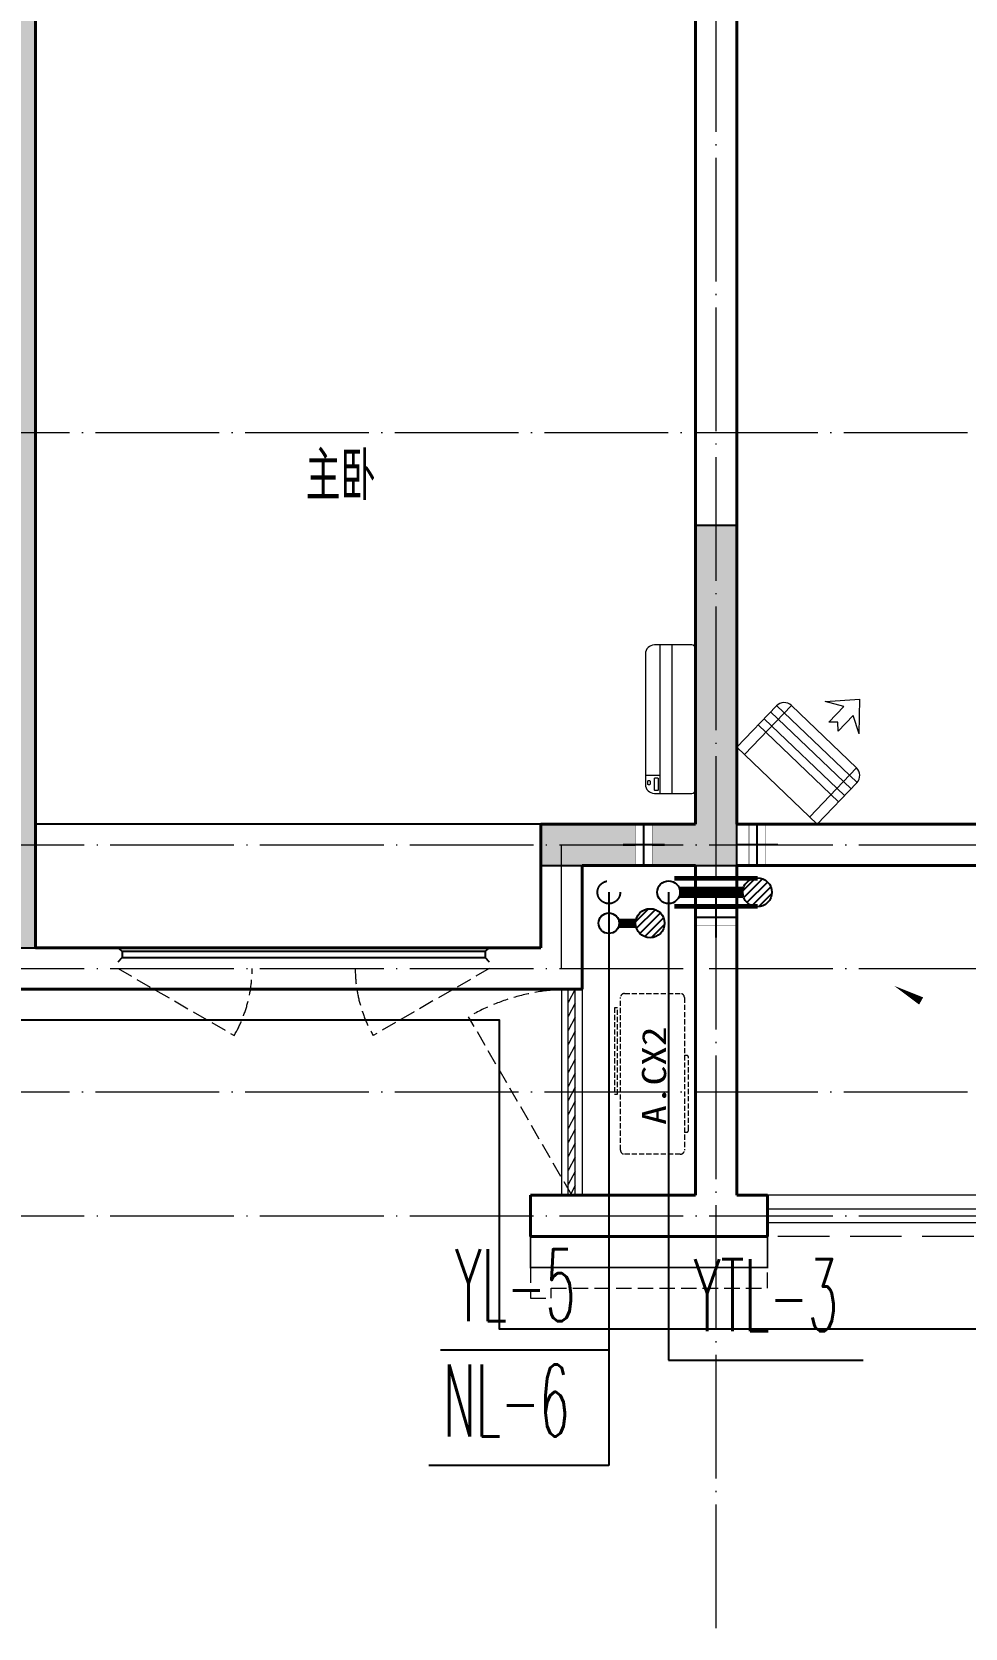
# Model space of a CAD drawing. Extents: x 27938 to 1042331, y -235042 to 1535213.
# Drawn here: x 706899 to 711424, y 517240 to 524985 of the extents above; entities that cross this region are included whole.
import ezdxf

# ---------------------------------------------------------------- set-up
doc = ezdxf.new("R2010")
doc.units = 0
doc.header["$LTSCALE"] = 1000
doc.header["$MEASUREMENT"] = 0
doc.linetypes.add('DASH', pattern=[0.35, 0.25, -0.1])
doc.linetypes.add('DOTE', pattern=[2.42, 2, -0.2, 0.02, -0.2])
for name, color, linetype in [('$RECOVER_210609100354-0', 7, 'Continuous'), ('3-栏杆1', 135, 'Continuous'), ('3.5方案汇报，与郭总、侯月琴确定户型_t8$0$2020.03.04 -1安徽标准化洋房户型(UA）_t8_t8$0$看线', 154, 'Continuous'), ('COLUMN', 9, 'Continuous'), ('DIM_凝结', 3, 'Continuous'), ('DIM_阳台', 132, 'Continuous'), ('DIM_雨水', 3, 'Continuous'), ('EQUIP_地漏', 7, 'Continuous'), ('PIPE-凝结', 150, 'N'), ('PIPE-阳台', 132, 'YT'), ('PUB_TEXT', 4, 'Continuous'), ('VALVE_不分区给水', 7, 'Continuous'), ('VPIPE-凝结', 150, 'Continuous'), ('VPIPE-阳台', 132, 'YT'), ('VPIPE-雨水', 4, 'DASH'), ('保温', 6, 'Continuous'), ('机电标识类', 1, 'Continuous'), ('看线', 251, 'Continuous')]:
    doc.layers.add(name, color=color, linetype=linetype)
for name, color, linetype, lineweight in [('DOTE', 19, 'DOTE', 9), ('PUB_HATCH', 8, 'Continuous', 9), ('WALL', 9, 'Continuous', 40), ('WINDOW', 8, 'Continuous', 15), ('平面-排水沟', 86, 'Continuous', 15), ('平面-栏杆', 135, 'Continuous', 15), ('平面-看线', 45, 'Continuous', 15), ('平面-空调室内机', 176, 'Continuous', 9), ('平面-空调预留孔', 173, 'Continuous', 15), ('空调', 76, 'Continuous', 13)]:
    doc.layers.add(name, color=color, linetype=linetype, lineweight=lineweight)
doc.styles.add('_TWT_SERIAL', font='simplex.shx', dxfattribs={"width": 0.6, "oblique": 10, "height": 3, "bigfont": 'aadri.shx'})
doc.styles.get("Standard").update_dxf_attribs({"font": 'gbenor.shx', "bigfont": 'gbcbig.shx'})
doc.styles.add('黑体', font='simhei.ttf')
doc.linetypes.add('N', pattern='A,3,-0.2,["N",Standard,S=0.25,R=0,X=-0.1,Y=-0.115],-0.2', length=3.4)
doc.linetypes.add('YT', pattern='A,3,-0.2,["YT",Standard,S=0.25,R=0,X=-0.1,Y=-0.115],-0.35', length=3.55)

# ---------------------------------------------------------------- blocks, each defined once
blk = doc.blocks.new('GFDGDGRDGRDG')
at = {"layer": 'DOTE', "linetype": 'DOTE', "ltscale": 0.3}
for p, q in [((603393.7, 360558.3), (603393.7, 368758.3)), ((626393.7, 366358.3), (573593.7, 366358.3)), ((573593.7, 364358.3), (626393.7, 364358.3)), ((602643.7, 363758.3), (602643.7, 364358.3)), ((573593.7, 363758.3), (626393.7, 363758.3)), ((626393.7, 363158.3), (573593.7, 363158.3)), ((573593.7, 362558.3), (626393.7, 362558.3))]:
    blk.add_line(p, q, dxfattribs=at)
blk = doc.blocks.new('HFHFHFHFTF')
at = {"layer": 'PUB_HATCH'}
blk.add_hatch(color=256, dxfattribs=at).paths.add_polyline_path([(564216.6, 366523.7), (564216.6, 368173.7), (564016.6, 368173.7), (564016.6, 366723.7), (563266.6, 366723.7), (563266.6, 366523.7)])
at = {"layer": 'COLUMN', "color": 8}
for p, q in [((564216.6, 368173.7), (564016.6, 368173.7)), ((564016.6, 368173.7), (564016.6, 366723.7)), ((564216.6, 366523.7), (564216.6, 368173.7)), ((564016.6, 366723.7), (563266.6, 366723.7)), ((563266.6, 366723.7), (563266.6, 366523.7)), ((563266.6, 366523.7), (564216.6, 366523.7))]:
    blk.add_line(p, q, dxfattribs=at)
blk = doc.blocks.new('DSFDS')
at = {"layer": '3-栏杆1', "color": 0}
for p, q in [((490702.7, 517230.7), (490682.5, 517248.5)), ((490682.5, 517248.5), (490702.7, 517230.7)), ((490682.5, 517181.5), (490702.7, 517201.4)), ((492462.2, 517230.6), (490702.7, 517230.7)), ((490702.7, 517230.7), (490702.7, 517201.4)), ((490702.7, 517201.4), (492462.2, 517201.3)), ((492462.2, 517230.7), (492482.5, 517248.5)), ((492482.5, 517248.5), (492462.2, 517230.7)), ((492462.2, 517230.7), (492462.2, 517201.4)), ((492462.2, 517201.4), (492482.5, 517181.5)), ((492482.5, 517181.5), (492462.2, 517201.4))]:
    blk.add_line(p, q, dxfattribs=at)
blk = doc.blocks.new('dongkong')
at = {"color": 0}
blk.add_wipeout([(-603756, 210771), (-603756, 210570.8), (-603836, 210570.8), (-603836, 210771)], dxfattribs=at)
at = {"layer": '机电标识类', "color": 0, "linetype": 'DASH', "ltscale": 400}
for p, q in [((-603796, 210771), (-603796, 210570.8)), ((-603896, 210670.7), (-603696, 210670.7))]:
    blk.add_line(p, q, dxfattribs=at)
at = {"layer": '空调', "color": 0, "linetype": 'DASH', "const_width": 2}
blk.add_lwpolyline([(-603756, 210771), (-603756, 210570.8), (-603836, 210570.8), (-603836, 210771)], close=True, dxfattribs=at)
blk = doc.blocks.new('ferre')
at = {"layer": '平面-空调预留孔', "color": 0, "linetype": 'DASH', "ltscale": 0.1}
for p, q in [((93392.7, 115403.5), (93392.7, 115393.5)), ((93765.6, 115393.5), (93765.6, 115403.5)), ((93402.7, 115383.5), (93755.6, 115383.5))]:
    blk.add_line(p, q, dxfattribs=at)
blk.add_lwpolyline([(94045.9, 115403.5), (93305.9, 115403.5, -0.414214), (93285.9, 115423.5), (93285.9, 115693.5, -0.414214), (93305.9, 115713.5), (94045.9, 115713.5, -0.414214), (94065.9, 115693.5), (94065.9, 115423.5, -0.414214)], format="xyb", close=True, dxfattribs=at)
blk.add_lwpolyline([(93996.7, 115742.6), (93576.8, 115742.6), (93576.8, 115727.5), (93996.7, 115727.5)], close=True, dxfattribs=at)
for centre, start, end in [((93402.7, 115393.5), 180, 270), ((93755.6, 115393.5), 270, 0)]:
    blk.add_arc(centre, 10, start, end, dxfattribs=at)
at = {"layer": '平面-空调预留孔', "color": 0, "linetype": 'DASH', "ltscale": 0.1, "style": '黑体', "width": 1.2}
blk.add_text('A.CX2', height=117.05, dxfattribs=at).set_placement((93428.3, 115492.1))
blk = doc.blocks.new('fergve')
at = {"layer": '平面-空调预留孔', "color": 8, "linetype": 'DASH', "ltscale": 0.1}
blk.add_blockref('ferre', (25670, -60415.8), dxfattribs=at)
blk = doc.blocks.new('A$C001338C2')
at = {"color": 0}
for p, q in [((845, 303.6), (55, 303.6)), ((109.1, 214.8), (109.1, 303.6)), ((0, 248.6), (0, 22)), ((900, 22), (900, 248.6)), ((22, 0), (878, 0))]:
    blk.add_line(p, q, dxfattribs=at)
at = {"color": 0, "lineweight": 5}
for p, q in [((900, 214.8), (0, 214.8)), ((900, 143.2), (0, 143.2))]:
    blk.add_line(p, q, dxfattribs=at)
at = {"color": 0}
for points in [[(89.2, 226.4), (22.2, 226.4, -0.414214), (16.7, 231.9), (16.7, 243.1, -0.414214), (22.2, 248.6), (89.2, 248.6, -0.414214), (94.7, 243.1), (94.7, 231.9, -0.414214)], [(73.1, 275), (56.8, 275, -0.414214), (51.3, 280.5), (51.3, 283.4, -0.414214), (56.8, 288.9), (73.1, 288.9, -0.414214), (78.6, 283.4), (78.6, 280.5, -0.414214)]]:
    blk.add_lwpolyline(points, format="xyb", close=True, dxfattribs=at)
for centre, radius, start, end in [((55, 248.6), 55, 90, 180), ((845, 248.6), 55, 360, 90), ((22, 22), 22, 180, 270), ((878, 22), 22, 270, 360)]:
    blk.add_arc(centre, radius, start, end, dxfattribs=at)
blk = doc.blocks.new('dasdasf1sa2f31as32f')
at = {"color": 0}
for p, q in [((-116, 585.6), (43.3, 640.5)), ((82.7, 476.6), (43.3, 640.5)), ((-22.8, 585.5), (-116, 585.6)), ((-22.8, 585.5), (-73.4, 493.2)), ((32.4, 555.1), (-18.1, 462.9)), ((82.7, 476.6), (32.4, 555.1)), ((-473.5, 259.7), (-339.5, 504)), ((-269.8, 524.3), (-427.7, 236.5)), ((114.7, 208.4), (-359.1, 468.2)), ((134.6, 245.5), (-338.8, 505.1)), ((-269.8, 524.3), (113.7, 314)), ((-31.3, 504.4), (-73.4, 493.2)), ((-18.1, 462.9), (-31.3, 504.4)), ((72.3, 131.9), (-401.1, 391.6)), ((92.6, 168.8), (-380.9, 428.5)), ((113.7, 314), (-44.2, 26.2)), ((0, 0), (-473.5, 259.7)), ((134, 244.4), (0, 0))]:
    blk.add_line(p, q, dxfattribs=at)
for centre, start, end in [((-294.5, 479.4), 61.25933, 151.25933), ((89, 269), 331.25933, 61.25933)]:
    blk.add_arc(centre, 51.3, start, end, dxfattribs=at)
blk = doc.blocks.new('A$C04040EB5')
at = {"layer": '保温', "linetype": 'ByBlock', "ltscale": 10}
h = blk.add_hatch(dxfattribs=at)
h.set_pattern_fill('AR-HBONE', color=251, scale=55)
h.set_pattern_definition([(45, (-445516.58, -596848.81), (0, 47.4157523), [100.584, -33.528]), (135, (-445492.87, -596825.102), (3e-15, 47.4157523), [100.584, -33.528])])
edge = h.paths.add_edge_path()
edge.add_line((200, 5000), (200, 7500))
edge.add_line((200, 7500), (0, 7500))
edge.add_line((0, 7500), (0, 5000))
edge.add_line((0, 5000), (200, 5000))
h = blk.add_hatch(dxfattribs=at)
h.set_pattern_fill('AR-HBONE', color=251, scale=55)
h.set_pattern_definition([(45, (-445516.58, -596848.81), (0, 47.4157523), [100.584, -33.528]), (135, (-445492.87, -596825.102), (3e-15, 47.4157523), [100.584, -33.528])])
edge = h.paths.add_edge_path()
edge.add_line((900, 4800), (900, 5000))
edge.add_line((900, 5000), (-700, 5000))
edge.add_line((-700, 5000), (-700, 4800))
edge.add_line((-700, 4800), (900, 4800))
at = {"layer": '保温', "linetype": 'Continuous', "ltscale": 10}
h = blk.add_hatch(dxfattribs=at)
h.set_pattern_fill('HEX', color=251, scale=10, angle=90, style=0)
h.set_pattern_definition([(90, (-503782.47, -516048.461), (-16.49778, 1e-15), [9.525, -19.05]), (210, (-503782.47, -516048.461), (8.24889, -14.2874966), [9.525, -19.05]), (150, (-503782.47, -516038.936), (-8.24889, -14.2874966), [9.525, -19.05])])
edge = h.paths.add_edge_path()
edge.add_line((200, 4800), (0, 4800))
edge.add_line((0, 4800), (0.1, 0))
edge.add_line((0.1, 0), (200.1, 0))
edge.add_line((200.1, 0), (200, 4800))
at = {"layer": '保温', "color": 251, "linetype": 'ByBlock', "ltscale": 10}
for p, q in [((0, 7500), (200, 7500)), ((0, 4800), (200, 4800)), ((0, 0), (200, 0))]:
    blk.add_line(p, q, dxfattribs=at)
blk = doc.blocks.new('$WINLIB2D$00000039')
at = {"color": 0}
for points in [[(-0.5, 0.5), (-0.5, -0.5)], [(0.5, 0.5), (-0.5, 0.5)], [(0.5, -0.5), (0.5, 0.5)], [(-0.5, 0.1667), (0.5, 0.1667)], [(-0.3839, -0.1667), (-0.448, 0.1667)], [(-0.3159, -0.1667), (-0.38, 0.1667)], [(-0.2479, -0.1667), (-0.312, 0.1667)], [(-0.1799, -0.1667), (-0.244, 0.1667)], [(-0.1119, -0.1667), (-0.176, 0.1667)], [(-0.0439, -0.1667), (-0.108, 0.1667)], [(0.0241, -0.1667), (-0.04, 0.1667)], [(0.0921, -0.1667), (0.028, 0.1667)], [(0.16, -0.1667), (0.0959, 0.1667)], [(0.228, -0.1667), (0.1639, 0.1667)], [(0.296, -0.1667), (0.2319, 0.1667)], [(0.364, -0.1667), (0.2999, 0.1667)], [(0.432, -0.1667), (0.3679, 0.1667)], [(0.5, -0.1667), (0.4359, 0.1667)], [(-0.4519, -0.1667), (-0.5, 0.0836)], [(-0.5, -0.1667), (0.5, -0.1667)], [(0.5, -0.5), (-0.5, -0.5)]]:
    blk.add_lwpolyline(points, dxfattribs=at)
blk = doc.blocks.new('$TwtSys$00000141')
for p, q in [((-141, 12), (-15, 138)), ((-141, 12), (-15, 138)), ((-131, -53), (53, 131)), ((-131, -53), (53, 131)), ((-100, -100), (100, 100)), ((-100, -100), (100, 100)), ((-49, -131), (131, 49)), ((-49, -131), (131, 49)), ((17, -138), (138, -17)), ((17, -138), (138, -17))]:
    blk.add_line(p, q)
blk.add_circle((0, 0), 141)
blk.add_circle((0, 0), 141)
blk = doc.blocks.new('$VALVE$00000533')
at = {"ltscale": 0.5, "const_width": 25}
for points in [[(-225, 75), (225, 75)], [(-225, -75), (225, -75)]]:
    blk.add_lwpolyline(points, dxfattribs=at)

msp = doc.modelspace()

# ---------------------------------------------------------------- linework, layer by layer
at = {"layer": '$RECOVER_210609100354-0', "color": 8, "const_width": 8}
msp.add_lwpolyline([(709316.6, 519140.4), (709316.6, 518990.4), (710466.6, 518990.4), (710466.6, 519140.4)], dxfattribs=at)
at = {"layer": '3.5方案汇报，与郭总、侯月琴确定户型_t8$0$2020.03.04 -1安徽标准化洋房户型(UA）_t8_t8$0$看线', "color": 8, "ltscale": 10}
msp.add_lwpolyline([(709366.6, 521140.4), (706916.6, 521140.4)], dxfattribs=at)
at = {"layer": 'DIM_凝结'}
for p, q in [((709696.6, 520660.4), (709696.6, 518029.7)), ((709696.6, 518029.7), (708822.9, 518029.7))]:
    msp.add_line(p, q, dxfattribs=at)
at = {"layer": 'DIM_阳台'}
for p, q in [((709986.6, 520810.4), (709986.6, 518540.4)), ((709986.6, 518540.4), (710930.8, 518540.4))]:
    msp.add_line(p, q, dxfattribs=at)
at = {"layer": 'DIM_雨水'}
for p, q in [((709696.6, 520810.4), (709696.6, 518588.8)), ((709696.6, 518588.8), (708880.9, 518588.8))]:
    msp.add_line(p, q, dxfattribs=at)
at = {"layer": 'PIPE-凝结', "const_width": 45}
msp.add_lwpolyline([(709746.6, 520660.4), (709826.1, 520660.4)], dxfattribs=at)
at = {"layer": 'VPIPE-凝结'}
msp.add_circle((709696.6, 520660.4), 50, dxfattribs=at)
at = {"layer": 'VPIPE-阳台'}
msp.add_circle((709986.6, 520810.4), 55, dxfattribs=at)
at = {"layer": 'VPIPE-雨水'}
msp.add_circle((709696.6, 520810.4), 55, dxfattribs=at)
at = {"layer": 'WALL', "color": 8}
for p, q in [((706916.6, 525340.4), (706916.6, 520540.4)), ((710116.6, 525340.4), (710116.6, 521140.4)), ((709366.6, 520540.4), (709366.6, 521140.4)), ((709566.6, 520340.4), (709566.6, 520940.4)), ((706916.6, 520540.4), (709366.6, 520540.4)), ((706816.6, 520340.4), (709566.6, 520340.4)), ((710116.6, 519340.4), (709316.6, 519340.4)), ((709316.6, 519140.4), (709316.6, 519340.4)), ((710316.6, 519340.4), (710466.6, 519340.4)), ((710466.6, 519340.4), (710466.6, 519140.4)), ((710216.6, 519140.4), (709316.6, 519140.4)), ((710216.6, 519140.4), (710466.6, 519140.4))]:
    msp.add_line(p, q, dxfattribs=at)
at = {"layer": 'WINDOW', "color": 8, "linetype": 'DASH', "ltscale": 0.3}
for points in [[(707316.6, 520440.4), (707879.7, 520115.8, 0.131485), (707966.6, 520440.4)], [(709116.6, 520440.4), (708553.5, 520115.8, -0.131485), (708466.6, 520440.4)], [(709516.6, 519340.4), (709016.6, 520206.5, -0.131652), (709516.6, 520340.4)]]:
    msp.add_lwpolyline(points, format="xyb", dxfattribs=at)
at = {"layer": '平面-排水沟', "color": 8}
msp.add_lwpolyline([(711377.7, 520189.1, 0, 0, 0), (711080.4, 520356.6, 0, 40, 0), (711211.1, 520283, 0, 0, 0)], format="xyseb", dxfattribs=at)
at = {"layer": '平面-栏杆', "color": 8}
for points in [[(714966.6, 519273.8), (710466.6, 519273.8)], [(714966.6, 519207.1), (710466.6, 519207.1)]]:
    msp.add_lwpolyline(points, dxfattribs=at)
at = {"layer": '平面-看线', "color": 8}
msp.add_lwpolyline([(714966.6, 519340.4), (710466.6, 519340.4)], dxfattribs=at)
at = {"layer": '平面-看线', "color": 8, "linetype": 'DASH'}
msp.add_lwpolyline([(714966.6, 519140.4), (710466.6, 519140.4)], dxfattribs=at)
at = {"layer": '平面-看线', "color": 8, "linetype": 'DASH', "ltscale": 0.3}
msp.add_lwpolyline([(709316.6, 518990.4), (709316.6, 518840.4), (709416.6, 518840.4), (709416.6, 518890.4), (710466.6, 518890.4), (710466.6, 518990.4)], dxfattribs=at)
at = {"layer": '看线', "color": 8}
msp.add_lwpolyline([(728866.6, 520340.4), (728866.6, 518690.4), (709166.6, 518690.4), (709166.6, 520190.4), (706816.6, 520190.4)], dxfattribs=at)

# ---------------------------------------------------------------- block references
at = {"color": 8}
for name, p in [('HFHFHFHFTF', (146100, 154416.7)), ('A$C04040EB5', (706716.6, 520540.4))]:
    msp.add_blockref(name, p, dxfattribs=at)
at = {"color": 8, "rotation": 90}
msp.add_blockref('fergve', (765050.7, 400583.7), dxfattribs=at)
at = {"layer": '3-栏杆1', "color": 8}
msp.add_blockref('DSFDS', (216634.1, 3292), dxfattribs=at)
at = {"layer": '3.5方案汇报，与郭总、侯月琴确定户型_t8$0$2020.03.04 -1安徽标准化洋房户型(UA）_t8_t8$0$看线', "ltscale": 10}
msp.add_blockref('GFDGDGRDGRDG', (106822.9, 156682.1), dxfattribs=at)
at = {"layer": 'EQUIP_地漏', "xscale": 0.5, "yscale": 0.5, "zscale": 0.5, "rotation": 180}
msp.add_blockref('$TwtSys$00000141', (709896.6, 520660.4), dxfattribs=at)
at = {"layer": 'WINDOW', "xscale": -1000, "yscale": -100, "zscale": -1000, "rotation": 270}
msp.add_blockref('$WINLIB2D$00000039', (709516.6, 519840.4), dxfattribs=at)
at = {"layer": '平面-空调预留孔', "color": 8, "xscale": 0.800000000046565, "yscale": 0.800000000046565, "zscale": 0.800000000046565, "rotation": 90.00000023343014}
msp.add_blockref('A$C001338C2', (710116.5, 521290.4), dxfattribs=at)

# ---------------------------------------------------------------- texts
at = {"layer": 'DIM_凝结', "color": 7, "style": '_TWT_SERIAL', "width": 0.48}
msp.add_text('NL-6', height=350, dxfattribs=at).set_placement((708892.9, 518169.7))
at = {"layer": 'DIM_阳台', "color": 7, "style": '_TWT_SERIAL', "width": 0.48}
msp.add_text('YTL-3', height=350, dxfattribs=at).set_placement((710108.8, 518680.4))
at = {"layer": 'DIM_雨水', "color": 7, "style": '_TWT_SERIAL', "width": 0.48}
msp.add_text('YL-5', height=350, dxfattribs=at).set_placement((708950.9, 518728.8))
at = {"layer": 'PUB_TEXT', "color": 8}
msp.add_text('主卧', height=236.31, dxfattribs=at).set_placement((708225.7, 522712.6))

# ---------------------------------------------------------------- next in the draw order: block references
at = {"layer": '平面-空调室内机', "color": 8, "ltscale": 0.3, "xscale": -1, "rotation": 180}
msp.add_blockref('dongkong', (1313662.5, 731711.3), dxfattribs=at)
at = {"layer": '平面-空调室内机', "color": 8, "ltscale": 0.3}
for p, rotation in [((106620.5, 731711.3), 180), ((920887.3, 1124486.5), 89.99999999999999)]:
    msp.add_blockref('dongkong', p, dxfattribs=dict(at, rotation=rotation))

# ---------------------------------------------------------------- next in the draw order: linework, layer by layer
at = {"layer": 'PIPE-阳台', "const_width": 55}
msp.add_lwpolyline([(710041.6, 520810.4), (710346.1, 520810.4)], dxfattribs=at)
at = {"layer": 'WALL', "color": 8}
for p, q in [((710316.6, 525340.4), (710316.6, 521140.4)), ((710316.6, 521140.4), (715816.6, 521140.4)), ((710116.6, 519340.4), (710116.6, 520940.4)), ((710316.6, 519340.4), (710316.6, 520940.4)), ((710316.6, 520940.4), (715816.6, 520940.4))]:
    msp.add_line(p, q, dxfattribs=at)

# ---------------------------------------------------------------- next in the draw order: block references
at = {"layer": 'EQUIP_地漏', "xscale": 0.5, "yscale": 0.5, "zscale": 0.5, "rotation": 180}
msp.add_blockref('$TwtSys$00000141', (710416.6, 520810.4), dxfattribs=at)
at = {"layer": 'VALVE_不分区给水', "xscale": -0.8999999999999999, "yscale": -0.8999999999999999, "zscale": 0.8999999999999999}
msp.add_blockref('$VALVE$00000533', (710216.6, 520810.4), dxfattribs=at)
at = {"layer": '平面-空调室内机', "color": 8, "ltscale": 0.3, "rotation": 180}
msp.add_blockref('dongkong', (106070.4, 731711.3), dxfattribs=at)
at = {"layer": '平面-空调预留孔', "color": 8, "rotation": 344.9999999966897}
msp.add_blockref('dasdasf1sa2f31as32f', (710706.7, 521140.4), dxfattribs=at)

# ---------------------------------------------------------------- next in the draw order: linework, layer by layer
at = {"layer": 'WALL', "color": 8}
for p, q in [((709366.6, 521140.4), (710116.6, 521140.4)), ((709566.6, 520940.4), (710116.6, 520940.4))]:
    msp.add_line(p, q, dxfattribs=at)

doc.saveas('drawing.dxf')
